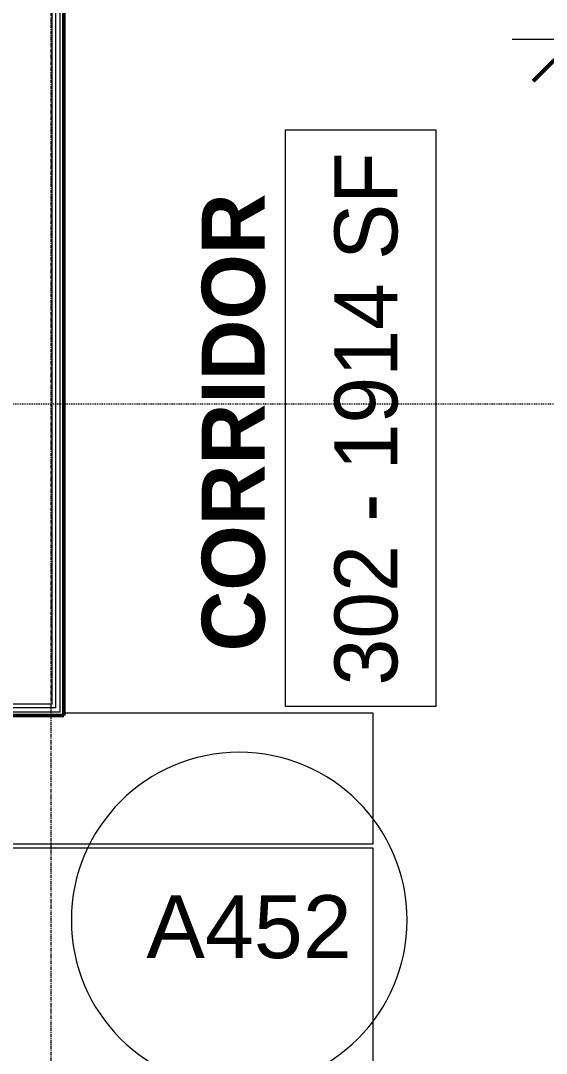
# Model space of a CAD drawing. Header units: inches. Extents: x -4217 to -1814, y 9706 to 12425.
# Drawn here: x -3485.7 to -3410.5, y 10977.5 to 11125.3 of the extents above; entities that cross this region are included whole.
import ezdxf

# ---------------------------------------------------------------- set-up
doc = ezdxf.new("R2010")
doc.units = ezdxf.units.IN
doc.header["$MEASUREMENT"] = 0
doc.linetypes.add('Aligning Line 1_8_', pattern=[0.25, 0.125, -0.125])
doc.linetypes.add('Grid Line 1_2_', pattern=[0.875, 0.5, -0.125, 0.125, -0.125])
for name, color, linetype, lineweight in [('A-ANNO-DIMS', 211, 'Continuous', 9), ('A-ANNO-DIMS-96', 211, 'Continuous', 9), ('A-AREA-IDEN', 2, 'Continuous', 9), ('A-FLOR', 192, 'Continuous', 13), ('A-WALL', 113, 'Continuous', 13), ('G-ANNO-SYMB', 111, 'Aligning Line 1_8_', 9), ('G-ANNO-SYMB-2', 111, 'Continuous', 9), ('I-WALL-3', 2, 'Continuous', 50), ('S-GRID-1', 1, 'Grid Line 1_2_', 9)]:
    doc.layers.add(name, color=color, linetype=linetype, lineweight=lineweight)
doc.styles.add('Arial_1', font='arial.ttf', dxfattribs={"height": 9})
doc.styles.add('Century Gothic', font='ufonts.com_century-gothic.ttf', dxfattribs={"height": 9})
doc.styles.add('Century Gothic_B', font='GOTHICB.TTF', dxfattribs={"height": 9})
doc.dimstyles.new('OD__1_8__Tol__', dxfattribs={"dimscale": 12, "dimtxt": 9.397514, "dimasz": 1, "dimexe": 0.75, "dimexo": 0.5, "dimgap": 0.125, "dimtad": 1, "dimdec": 3, "dimrnd": 0.125, "dimzin": 3, "dimdsep": 46, "dimlunit": 4, "dimtxsty": 'Century Gothic', "dimblk1": 'OBLIQUE', "dimblk2": 'OBLIQUE', "dimsah": 1, "dimcen": 0.09, "dimdle": 0.75, "dimazin": 0, "dimtfac": 1, "dimtdec": 4, "dimtix": 1, "dimtmove": 0, "dimatfit": 3, "dimfxl": 1, "dimtvp": 1, "dimtfill": 1, "dimfrac": 2, "dimtolj": 1, "dimtzin": 0, "dimarcsym": 2})

# ---------------------------------------------------------------- blocks, each defined once
blk = doc.blocks.new('DIMBLOCK5-FLOOR PLAN - 3RD FLOOR')
at = {"layer": 'A-ANNO-DIMS-96'}
for p, q in [((-3406.42, 11249.36), (-3406.42, 11113.58)), ((-3406.42, 11122.58), (-3406.42, 11249.36)), ((-3204.32, 11249.64), (-3204.32, 11113.58)), ((-3204.32, 11122.58), (-3204.32, 11249.64)), ((-3415.42, 11122.58), (-3204.32, 11122.58))]:
    blk.add_line(p, q, dxfattribs=at)
at = {"layer": 'A-ANNO-DIMS-96', "lineweight": 50}
for p, q in [((-3406.42, 11122.58), (-3400.42, 11128.58)), ((-3204.32, 11122.58), (-3198.32, 11128.58)), ((-3406.42, 11122.58), (-3412.42, 11116.58)), ((-3204.32, 11122.58), (-3210.32, 11116.58))]:
    blk.add_line(p, q, dxfattribs=at)
at = {"layer": 'A-ANNO-DIMS-96', "color": 0, "insert": (-3339.61, 11135.62), "char_height": 9, "width": 82.1611, "attachment_point": 1, "line_spacing_factor": 0.984502, "style": 'Century Gothic', "bg_fill": 3, "box_fill_scale": 1.25, "bg_fill_color": 256, "bg_fill_true_color": 13158600, "bg_fill_transparency": 0}
blk.add_mtext('16\' - 10 1/8"', dxfattribs=at)
blk = doc.blocks.new('_Oblique')
at = {"color": 0, "linetype": 'ByBlock', "lineweight": -2}
blk.add_line((-0.5, -0.5), (0.5, 0.5), dxfattribs=at)

msp = doc.modelspace()

# ---------------------------------------------------------------- linework, layer by layer
at = {"layer": 'A-AREA-IDEN', "flags": 128}
msp.add_lwpolyline([(-3447.84493, 11027.13141), (-3447.84493, 11109.62905), (-3426.34887, 11109.62905), (-3426.34887, 11027.13141)], close=True, dxfattribs=at)
at = {"layer": 'A-FLOR'}
for p, q in [((-3435.32374, 11026.1894), (-3479.54874, 11026.1894)), ((-3435.32374, 11007.4894), (-3435.32374, 11026.1894)), ((-3497.29874, 11007.4894), (-3435.32374, 11007.4894)), ((-3435.32374, 11006.8644), (-3499.23624, 11006.8644)), ((-3435.32374, 10968.2144), (-3435.32374, 11006.8644))]:
    msp.add_line(p, q, dxfattribs=at)
at = {"layer": 'A-WALL'}
for p, q in [((-3480.04874, 11026.3144), (-3480.04874, 11369.8644)), ((-3481.17374, 11027.4394), (-3481.17374, 11368.7394)), ((-3480.67374, 11026.9394), (-3480.67374, 11369.2394)), ((-3481.17374, 11027.4394), (-3499.17374, 11027.4394)), ((-3480.67374, 11026.9394), (-3498.67374, 11026.9394)), ((-3480.04874, 11026.3144), (-3498.04874, 11026.3144))]:
    msp.add_line(p, q, dxfattribs=at)
at = {"layer": 'G-ANNO-SYMB'}
msp.add_line((-1910.90801, 11070.38095), (-4027.08301, 11070.38095), dxfattribs=at)
at = {"layer": 'G-ANNO-SYMB-2'}
for start, end in [(0, 180), (180, 0)]:
    msp.add_arc((-3454.45685, 10996.57116), 24, start, end, dxfattribs=at)
at = {"layer": 'I-WALL-3'}
for p, q in [((-3479.54874, 11025.8144), (-3479.54874, 11370.3644)), ((-3497.54874, 11025.8144), (-3479.54874, 11025.8144))]:
    msp.add_line(p, q, dxfattribs=at)
at = {"layer": 'S-GRID-1'}
msp.add_line((-3481.32374, 9836.17969), (-3481.32374, 12376.79045), dxfattribs=at)

# ---------------------------------------------------------------- texts
at = {"layer": 'A-AREA-IDEN', "char_height": 9, "attachment_point": 1, "rotation": 90}
for s, insert, width, style in [('302 - 1914 SF', (-3440.84493, 11030.13141), 92.415, 'Century Gothic'), ('CORRIDOR', (-3459.81308, 11035.007), 80.598, 'Century Gothic_B')]:
    msp.add_mtext(s, dxfattribs=dict(at, insert=insert, width=width, style=style))
at = {"layer": 'G-ANNO-SYMB-2', "insert": (-3467.73172, 11000.1241), "char_height": 9, "width": 35.754, "attachment_point": 1, "style": 'Arial_1'}
msp.add_mtext('A452', dxfattribs=at)

# ---------------------------------------------------------------- dimensions: what is measured, and where the dimension line sits
at = {"layer": 'A-ANNO-DIMS'}
dim = msp.add_linear_dim(base=(-3204.32374, 11122.57926), p1=(-3406.42374, 11255.3644), p2=(-3204.32374, 11255.6394), dimstyle='OD__1_8__Tol__', override={"dimpost": '<>', "dimfxl": 202.100187}, dxfattribs=at)
dim.commit()
dim.dimension.update_dxf_attribs({"geometry": 'DIMBLOCK5-FLOOR PLAN - 3RD FLOOR', "text_midpoint": (-3305.37374, 11129.30428)})

doc.saveas('drawing.dxf')
